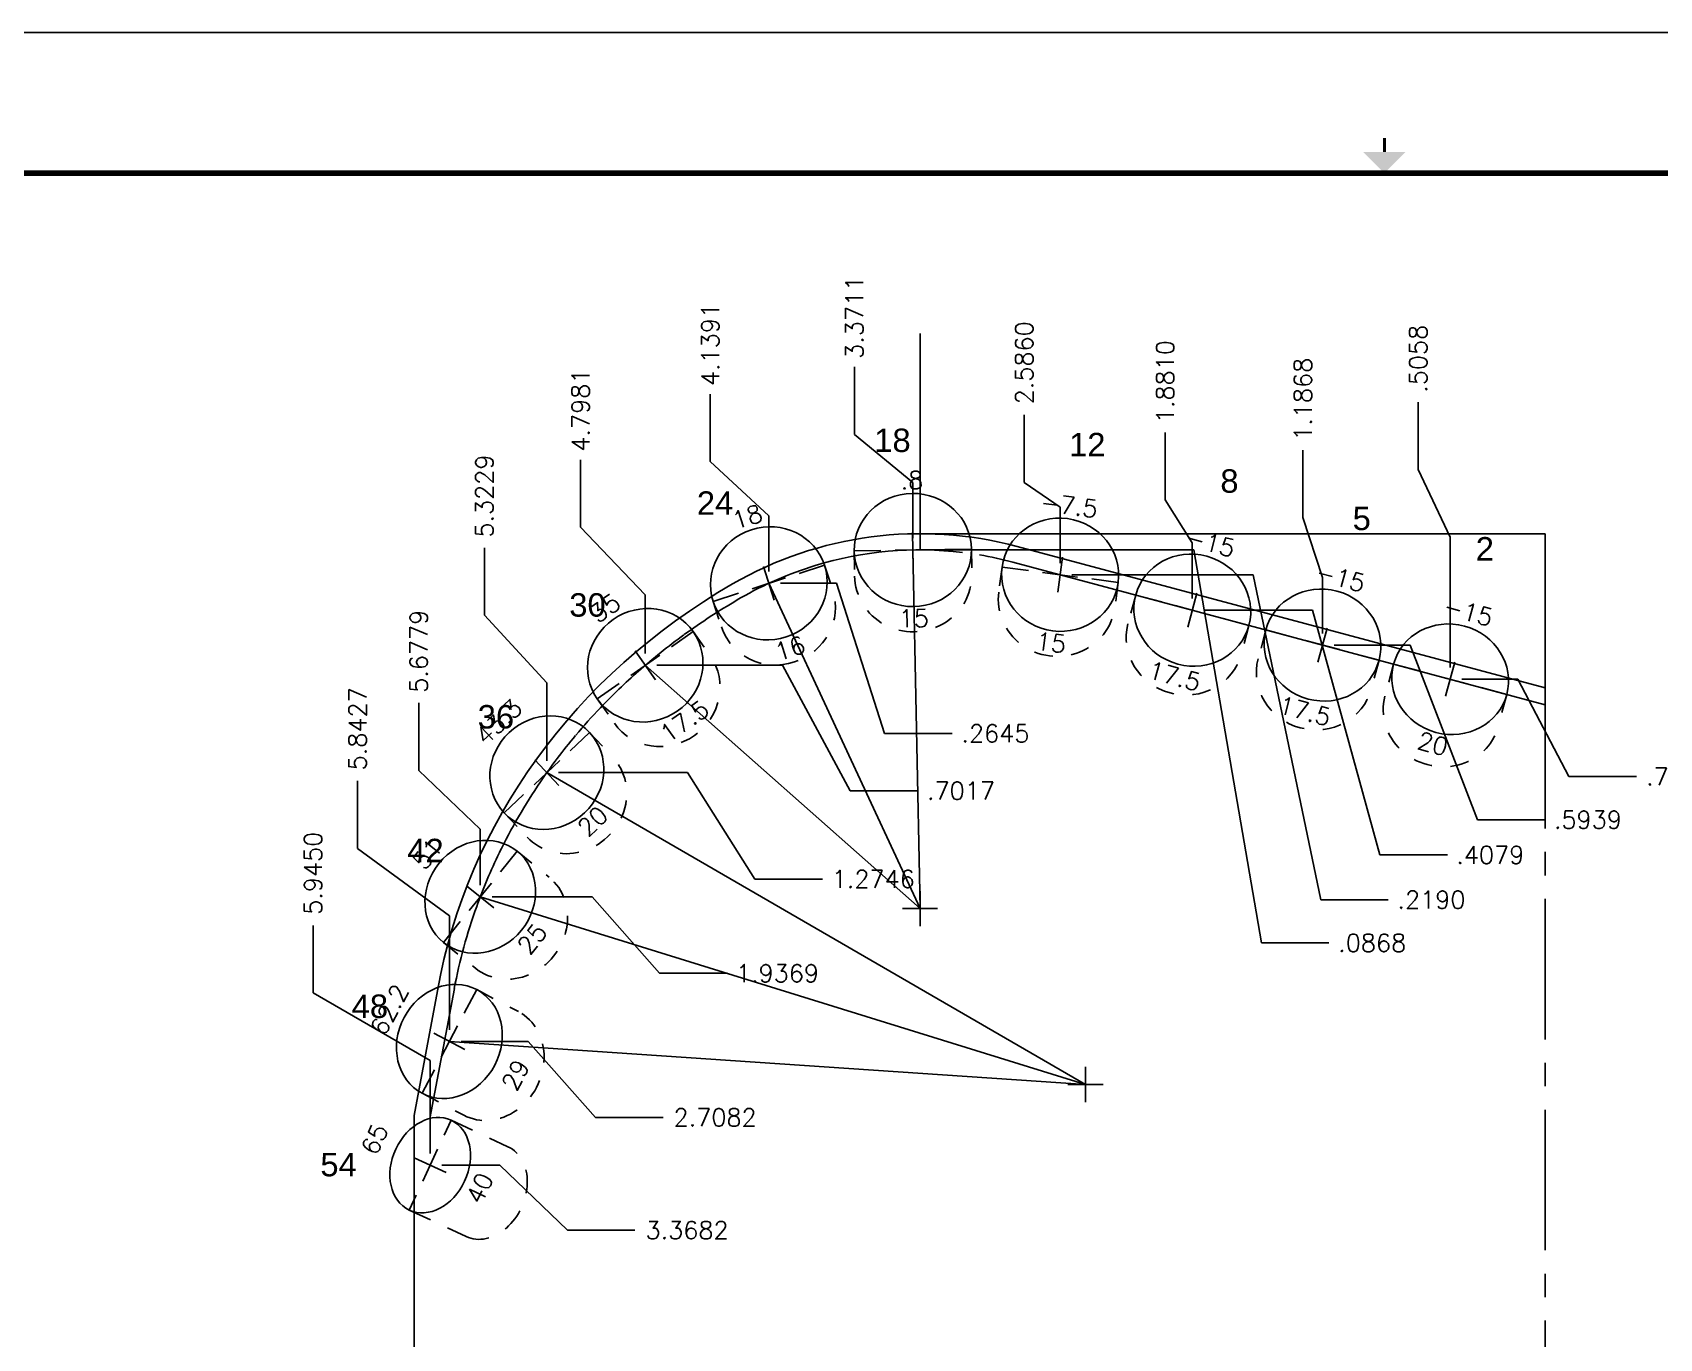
# Model space of a CAD drawing. Header units: inches. Extents: x -34 to 34, y 0 to 22.
# Drawn here: x 9.79 to 18.47, y 15.03 to 22 of the extents above; entities that cross this region are included whole.
import ezdxf
from ezdxf.enums import TextEntityAlignment as Align

# ---------------------------------------------------------------- set-up
doc = ezdxf.new("R2010")
doc.units = ezdxf.units.IN
doc.header["$MEASUREMENT"] = 0
doc.header["$PDMODE"] = 35
doc.linetypes.add('CENTER2', pattern=[1.125, 0.75, -0.125, 0.125, -0.125])
doc.linetypes.add('HIDDEN2', pattern=[0.1875, 0.125, -0.0625])
doc.layers.get('Defpoints').update_dxf_attribs({"color": 10})
doc.layers.add('Blade5', color=7, linetype='Continuous', true_color=0x0066cc)
for name, color, linetype in [('CLine', 5, 'CENTER2'), ('Dims', 4, 'Continuous'), ('Title Block', 7, 'Continuous')]:
    doc.layers.add(name, color=color, linetype=linetype)
doc.styles.add('RomanD', font='romand.shx', dxfattribs={"width": 0.9})
doc.styles.add('RomanS', font='romans')
doc.styles.get("Standard").update_dxf_attribs({"font": 'arial.ttf'})
doc.dimstyles.new('Copy of Standard', dxfattribs={"dimtxt": 0.094, "dimasz": 0.18, "dimexe": 0.0625, "dimexo": 0.0625, "dimgap": 0.045, "dimtad": 0, "dimtih": 1, "dimtoh": 1, "dimdec": 4, "dimzin": 4, "dimdsep": 46, "dimtxsty": 'RomanS', "dimcen": 0.09, "dimadec": 3, "dimazin": 1, "dimtfac": 1, "dimtdec": 4, "dimtofl": 0, "dimtmove": 0, "dimatfit": 1, "dimfxl": 1, "dimtolj": 1, "dimtzin": 0, "dimarcsym": 0})

# ---------------------------------------------------------------- blocks, each defined once
blk = doc.blocks.new('COT_Dblock')
at = {"layer": 'Title Block', "color": 8}
blk.add_lwpolyline([(0, 0), (34, 0), (34, 22), (0, 22)], close=True, dxfattribs=at)
at = {"layer": 'Title Block', "const_width": 0.015}
blk.add_lwpolyline([(17, 21.4375), (17, 21.3625)], dxfattribs=at)
at = {"layer": 'Title Block', "const_width": 0.03}
blk.add_lwpolyline([(33.13, 21.25), (0.87, 21.25), (0.87, 0.75), (33.13, 0.75)], close=True, dxfattribs=at)
at = {"layer": 'Title Block'}
blk.add_solid([(16.8875, 21.3625), (17.1125, 21.3625), (17, 21.25)], dxfattribs=at)
at = {"layer": 'Title Block', "color": 1, "style": 'RomanS', "flags": 8}
for tag, p in [('FNAME', (0.62, 3.75)), ('REVDATE', (0.62, 2.25)), ('USER', (0.62, 0.75))]:
    blk.add_attdef(tag, text='', height=0.047, rotation=90, dxfattribs=at).set_placement(p, align=Align.BOTTOM_LEFT)
at = {"layer": 'Title Block', "color": 3, "style": 'RomanS', "flags": 8}
blk.add_attdef('DRAWN', text='', height=0.11, dxfattribs=at).set_placement((28.7003, 1.9844), align=Align.MIDDLE_CENTER)
at = {"layer": 'Title Block', "color": 3, "style": 'RomanD', "width": 0.9, "flags": 8}
for tag, height, p in [('TITL1', 0.125, (31.337, 1.6835)), ('TITL2', 0.094, (31.337, 1.5143)), ('TITL3', 0.094, (31.337, 1.3739))]:
    blk.add_attdef(tag, text='', height=height, dxfattribs=at).set_placement(p, align=Align.MIDDLE_CENTER)
at = {"layer": 'Title Block', "color": 3, "style": 'RomanS', "flags": 8}
for tag, p in [('DDATE', (28.3559, 1.6718)), ('CHECK', (28.3559, 1.406)), ('MATRL', (28.3559, 1.1487)), ('PDATE', (28.3559, 0.8829)), ('SCALE', (29.8959, 0.8555)), ('SHEET', (32.0053, 0.8555))]:
    blk.add_attdef(tag, text='', height=0.094, dxfattribs=at).set_placement(p, align=Align.MIDDLE_LEFT)
for tag, p in [('FSCM#', (30.3372, 1.1213)), ('DWG#', (31.8095, 1.1213)), ('REV#', (32.9697, 1.1213))]:
    blk.add_attdef(tag, text='', height=0.094, dxfattribs=at).set_placement(p, align=Align.TOP_CENTER)
blk = doc.blocks.new('CMark')
at = {"layer": 'CLine'}
for p, q in [((0, 0.094), (0, -0.094)), ((-0.094, 0), (0.094, 0))]:
    blk.add_line(p, q, dxfattribs=at)
blk = doc.blocks.new('1613@17.5')
for p, q in [((-0.1705, 0), (-0.3125, 0)), ((0.1707, 0), (0.3125, 0))]:
    blk.add_line(p, q)
at = {"color": 8, "linetype": 'HIDDEN2', "ltscale": 0.5}
blk.add_line((-0.3125, 0), (-0.3125, -0.1591), dxfattribs=at)
at = {"color": 8, "linetype": 'HIDDEN2', "ltscale": 0.5, "flags": 128}
blk.add_lwpolyline([(0.3125, 0), (0.3125, -0.1591)], dxfattribs=at)
at = {"extrusion": (0, 0, -1)}
blk.add_ellipse((0, 0), major_axis=(-0.3125, 0), ratio=0.953717, start_param=-3.141592653589793, end_param=3.141592653589793, dxfattribs=at)
at = {"color": 8, "linetype": 'HIDDEN2', "ltscale": 0.5}
blk.add_ellipse((0, -0.1591), major_axis=(0.3125, 0), ratio=0.953717, start_param=3.141593, end_param=6.283185, dxfattribs=at)
blk.add_blockref('CMark', (0, 0))
at = {"style": 'RomanS'}
blk.add_text('17.5', height=0.094, dxfattribs=at).set_placement((0, -0.3644), align=Align.MIDDLE_CENTER)
blk.add_attdef('ANG', text='', height=0.094, dxfattribs=at).set_placement((0, 0.2975), align=Align.BOTTOM_CENTER)
blk = doc.blocks.new('1613@20')
for p, q in [((-0.1705, 0), (-0.3125, 0)), ((0.1707, 0), (0.3125, 0))]:
    blk.add_line(p, q)
at = {"color": 8, "linetype": 'HIDDEN2', "ltscale": 0.5}
blk.add_line((-0.3125, 0), (-0.3125, -0.1779), dxfattribs=at)
at = {"color": 8, "linetype": 'HIDDEN2', "ltscale": 0.5, "flags": 128}
blk.add_lwpolyline([(0.3125, 0), (0.3125, -0.1779)], dxfattribs=at)
blk.add_ellipse((0, 0), major_axis=(-0.3125, 0), ratio=0.939693, start_param=-3.141592653589793, end_param=3.141592653589793)
at = {"color": 8, "linetype": 'HIDDEN2', "ltscale": 0.5}
blk.add_ellipse((0, -0.1779), major_axis=(-0.3125, 0), ratio=0.939693, start_param=0, end_param=3.141593, dxfattribs=at)
blk.add_blockref('CMark', (0, 0))
at = {"style": 'RomanS'}
blk.add_text('20', height=0.094, dxfattribs=at).set_placement((0, -0.3562), align=Align.MIDDLE_CENTER)
blk.add_attdef('ANG', text='', height=0.094, dxfattribs=at).set_placement((0, 0.2975), align=Align.BOTTOM_CENTER)
blk = doc.blocks.new('1613@15')
for p, q in [((-0.1705, 0), (-0.3125, 0)), ((0.1707, 0), (0.3125, 0))]:
    blk.add_line(p, q)
at = {"color": 8, "linetype": 'HIDDEN2', "ltscale": 0.5}
blk.add_line((-0.3125, 0), (-0.3125, -0.1346), dxfattribs=at)
at = {"color": 8, "linetype": 'HIDDEN2', "ltscale": 0.5, "flags": 128}
blk.add_lwpolyline([(0.3125, 0), (0.3125, -0.1346)], dxfattribs=at)
blk.add_ellipse((0, 0), major_axis=(-0.3125, 0), ratio=0.965926, start_param=-3.141592653589793, end_param=3.141592653589793)
at = {"color": 8, "linetype": 'HIDDEN2', "ltscale": 0.5}
blk.add_ellipse((0, -0.1346), major_axis=(-0.3125, 0), ratio=0.965926, start_param=0, end_param=3.141593, dxfattribs=at)
blk.add_blockref('CMark', (0, 0))
at = {"style": 'RomanS'}
blk.add_text('15', height=0.094, dxfattribs=at).set_placement((0, -0.3644), align=Align.MIDDLE_CENTER)
blk.add_attdef('ANG', text='', height=0.094, dxfattribs=at).set_placement((0, 0.2975), align=Align.BOTTOM_CENTER)
blk = doc.blocks.new('1313@40')
for p, q in [((-0.2645, 0), (-0.1769, 0)), ((0.1769, 0), (0.2645, 0))]:
    blk.add_line(p, q)
at = {"color": 8, "linetype": 'HIDDEN2'}
for p, q in [((-0.2645, 0), (-0.2645, -0.3342)), ((0.2645, 0), (0.2645, -0.3342))]:
    blk.add_line(p, q, dxfattribs=at)
blk.add_ellipse((0, 0), major_axis=(0.2645, 0), ratio=0.765974)
blk.add_ellipse((0, -0.3342), major_axis=(-0.2645, 0), ratio=0.765974, start_param=0, end_param=3.141593, dxfattribs=at)
blk.add_blockref('CMark', (0, 0))
at = {"style": 'RomanS'}
blk.add_text('40', height=0.094, dxfattribs=at).set_placement((0, -0.2916), align=Align.MIDDLE_CENTER)
blk.add_attdef('ANG', text='', height=0.094, dxfattribs=at).set_placement((0, 0.2511), align=Align.BOTTOM_CENTER)
blk = doc.blocks.new('1613@16')
for p, q in [((-0.1705, 0), (-0.3125, 0)), ((0.1707, 0), (0.3125, 0))]:
    blk.add_line(p, q)
at = {"color": 8, "linetype": 'HIDDEN2', "ltscale": 0.5}
blk.add_line((-0.3125, 0), (-0.3125, -0.1433), dxfattribs=at)
at = {"color": 8, "linetype": 'HIDDEN2', "ltscale": 0.5, "flags": 128}
blk.add_lwpolyline([(0.3125, 0), (0.3125, -0.1433)], dxfattribs=at)
at = {"extrusion": (0, 0, -1)}
blk.add_ellipse((0, 0), major_axis=(-0.3125, 0), ratio=0.961248, start_param=-3.141592653589793, end_param=3.141592653589793, dxfattribs=at)
at = {"color": 8, "linetype": 'HIDDEN2', "ltscale": 0.5}
blk.add_ellipse((0, -0.1433), major_axis=(0.3125, 0), ratio=0.953717, start_param=3.141593, end_param=6.283185, dxfattribs=at)
blk.add_blockref('CMark', (0, 0))
at = {"style": 'RomanS'}
blk.add_text('16', height=0.094, dxfattribs=at).set_placement((0, -0.3644), align=Align.MIDDLE_CENTER)
blk.add_attdef('ANG', text='', height=0.094, dxfattribs=at).set_placement((0, 0.2975), align=Align.BOTTOM_CENTER)
blk = doc.blocks.new('1613@25')
for p, q in [((-0.1705, 0), (-0.3125, 0)), ((0.1707, 0), (0.3125, 0))]:
    blk.add_line(p, q)
at = {"color": 8, "linetype": 'HIDDEN2', "ltscale": 0.5}
blk.add_line((-0.3125, 0), (-0.3125, -0.2198), dxfattribs=at)
at = {"color": 8, "linetype": 'HIDDEN2', "ltscale": 0.5, "flags": 128}
blk.add_lwpolyline([(0.3125, 0), (0.3125, -0.2198)], dxfattribs=at)
blk.add_ellipse((0, 0), major_axis=(-0.3125, 0), ratio=0.906308, start_param=-3.141592653589793, end_param=3.141592653589793)
at = {"color": 8, "linetype": 'HIDDEN2', "ltscale": 0.5}
blk.add_ellipse((0, -0.2198), major_axis=(-0.3125, 0), ratio=0.906308, start_param=0, end_param=3.141593, dxfattribs=at)
blk.add_blockref('CMark', (0, 0))
at = {"style": 'RomanS'}
blk.add_text('25', height=0.094, dxfattribs=at).set_placement((0, -0.3562), align=Align.MIDDLE_CENTER)
blk.add_attdef('ANG', text='', height=0.094, dxfattribs=at).set_placement((0, 0.2871), align=Align.BOTTOM_CENTER)
blk = doc.blocks.new('*D110')
at = {"layer": 'Defpoints', "color": 0, "transparency": 16777216}
for p in [(17.1801, 20.0288), (17.8564, 19.3267), (17.3506, 18.5502)]:
    blk.add_point(p, dxfattribs=at)
at = {"layer": 'Dims', "color": 0, "lineweight": -2, "transparency": 16777216}
for p, q in [((17.1801, 19.6688), (17.1801, 20.0288)), ((17.3506, 19.3088), (17.1801, 19.6688)), ((17.3506, 18.6127), (17.3506, 19.3088))]:
    blk.add_line(p, q, dxfattribs=at)
at = {"layer": 'Dims', "color": 0, "transparency": 16777216, "insert": (17.1801, 20.2596), "char_height": 0.094, "attachment_point": 5, "rotation": 90, "style": 'RomanS'}
blk.add_mtext('\\A1;.5058', dxfattribs=at)
blk = doc.blocks.new('*D111')
at = {"layer": 'Defpoints', "color": 0, "transparency": 16777216}
for p in [(16.5651, 19.7727), (17.8564, 19.3267), (16.6696, 18.7327)]:
    blk.add_point(p, dxfattribs=at)
at = {"layer": 'Dims', "color": 0, "lineweight": -2, "transparency": 16777216}
for p, q in [((16.5651, 19.4127), (16.5651, 19.7727)), ((16.6696, 19.0927), (16.5651, 19.4127)), ((16.6696, 18.7952), (16.6696, 19.0927))]:
    blk.add_line(p, q, dxfattribs=at)
at = {"layer": 'Dims', "color": 0, "transparency": 16777216, "insert": (16.5651, 20.0438), "char_height": 0.094, "attachment_point": 5, "rotation": 90, "style": 'RomanS'}
blk.add_mtext('\\A1;1.1868', dxfattribs=at)
blk = doc.blocks.new('*D112')
at = {"layer": 'Defpoints', "color": 0, "transparency": 16777216}
for p in [(15.8306, 19.8666), (17.8564, 19.3267), (15.9754, 18.9187)]:
    blk.add_point(p, dxfattribs=at)
at = {"layer": 'Dims', "color": 0, "lineweight": -2, "transparency": 16777216}
for p, q in [((15.8306, 19.5066), (15.8306, 19.8666)), ((15.9754, 19.2787), (15.8306, 19.5066)), ((15.9754, 18.9812), (15.9754, 19.2787))]:
    blk.add_line(p, q, dxfattribs=at)
at = {"layer": 'Dims', "color": 0, "transparency": 16777216, "insert": (15.8306, 20.1377), "char_height": 0.094, "attachment_point": 5, "rotation": 90, "style": 'RomanS'}
blk.add_mtext('\\A1;1.8810', dxfattribs=at)
blk = doc.blocks.new('*D113')
at = {"layer": 'Defpoints', "color": 0, "transparency": 16777216}
for p in [(15.079, 19.9605), (17.8564, 19.3267), (15.2704, 19.1076)]:
    blk.add_point(p, dxfattribs=at)
at = {"layer": 'Dims', "color": 0, "lineweight": -2, "transparency": 16777216}
for p, q in [((15.079, 19.6005), (15.079, 19.9605)), ((15.2704, 19.4676), (15.079, 19.6005)), ((15.2704, 19.1701), (15.2704, 19.4676))]:
    blk.add_line(p, q, dxfattribs=at)
at = {"layer": 'Dims', "color": 0, "transparency": 16777216, "insert": (15.079, 20.2383), "char_height": 0.094, "attachment_point": 5, "rotation": 90, "style": 'RomanS'}
blk.add_mtext('\\A1;2.5860', dxfattribs=at)
blk = doc.blocks.new('*D114')
at = {"layer": 'Defpoints', "color": 0, "transparency": 16777216}
for p in [(14.1736, 20.2166), (17.8564, 19.3267), (14.4853, 19.2399)]:
    blk.add_point(p, dxfattribs=at)
at = {"layer": 'Dims', "color": 0, "lineweight": -2, "transparency": 16777216}
for p, q in [((14.1736, 19.8566), (14.1736, 20.2166)), ((14.4853, 19.5999), (14.1736, 19.8566)), ((14.4853, 19.3024), (14.4853, 19.5999))]:
    blk.add_line(p, q, dxfattribs=at)
at = {"layer": 'Dims', "color": 0, "transparency": 16777216, "insert": (14.1736, 20.4809), "char_height": 0.094, "attachment_point": 5, "rotation": 90, "style": 'RomanS'}
blk.add_mtext('\\A1;3.3711', dxfattribs=at)
blk = doc.blocks.new('*D115')
at = {"layer": 'Defpoints', "color": 0, "transparency": 16777216}
for p in [(13.4049, 20.0715), (17.8564, 19.3267), (13.7173, 19.0621)]:
    blk.add_point(p, dxfattribs=at)
at = {"layer": 'Dims', "color": 0, "lineweight": -2, "transparency": 16777216}
for p, q in [((13.4049, 19.7115), (13.4049, 20.0715)), ((13.7173, 19.4221), (13.4049, 19.7115)), ((13.7173, 19.1246), (13.7173, 19.4221))]:
    blk.add_line(p, q, dxfattribs=at)
at = {"layer": 'Dims', "color": 0, "transparency": 16777216, "insert": (13.4049, 20.3358), "char_height": 0.094, "attachment_point": 5, "rotation": 90, "style": 'RomanS'}
blk.add_mtext('\\A1;4.1391', dxfattribs=at)
blk = doc.blocks.new('*D116')
at = {"layer": 'Defpoints', "color": 0, "transparency": 16777216}
for p in [(12.7131, 19.7215), (17.8564, 19.3267), (13.0583, 18.6249)]:
    blk.add_point(p, dxfattribs=at)
at = {"layer": 'Dims', "color": 0, "lineweight": -2, "transparency": 16777216}
for p, q in [((12.7131, 19.3615), (12.7131, 19.7215)), ((13.0583, 19.0015), (12.7131, 19.3615)), ((13.0583, 18.6874), (13.0583, 19.0015))]:
    blk.add_line(p, q, dxfattribs=at)
at = {"layer": 'Dims', "color": 0, "transparency": 16777216, "insert": (12.7131, 19.9858), "char_height": 0.094, "attachment_point": 5, "rotation": 90, "style": 'RomanS'}
blk.add_mtext('\\A1;4.7981', dxfattribs=at)
blk = doc.blocks.new('*D117')
at = {"layer": 'Defpoints', "color": 0, "transparency": 16777216}
for p in [(17.8564, 19.3267), (12.2006, 19.252), (12.5335, 18.0521)]:
    blk.add_point(p, dxfattribs=at)
at = {"layer": 'Dims', "color": 0, "lineweight": -2, "transparency": 16777216}
for p, q in [((12.2006, 18.892), (12.2006, 19.252)), ((12.5335, 18.532), (12.2006, 18.892)), ((12.5335, 18.1146), (12.5335, 18.532))]:
    blk.add_line(p, q, dxfattribs=at)
at = {"layer": 'Dims', "color": 0, "transparency": 16777216, "insert": (12.2006, 19.5275), "char_height": 0.094, "attachment_point": 5, "rotation": 90, "style": 'RomanS'}
blk.add_mtext('\\A1;5.3229', dxfattribs=at)
blk = doc.blocks.new('*D118')
at = {"layer": 'Defpoints', "color": 0, "transparency": 16777216}
for p in [(17.8564, 19.3267), (11.8504, 18.424), (12.1785, 17.3898)]:
    blk.add_point(p, dxfattribs=at)
at = {"layer": 'Dims', "color": 0, "lineweight": -2, "transparency": 16777216}
for p, q in [((11.8504, 18.064), (11.8504, 18.424)), ((12.1785, 17.7498), (11.8504, 18.064)), ((12.1785, 17.4523), (12.1785, 17.7498))]:
    blk.add_line(p, q, dxfattribs=at)
at = {"layer": 'Dims', "color": 0, "transparency": 16777216, "insert": (11.8504, 18.6996), "char_height": 0.094, "attachment_point": 5, "rotation": 90, "style": 'RomanS'}
blk.add_mtext('\\A1;5.6779', dxfattribs=at)
blk = doc.blocks.new('*D119')
at = {"layer": 'Defpoints', "color": 0, "transparency": 16777216}
for p in [(17.8564, 19.3267), (11.2867, 17.2375), (11.9114, 15.9585)]:
    blk.add_point(p, dxfattribs=at)
at = {"layer": 'Dims', "color": 0, "lineweight": -2, "transparency": 16777216}
for p, q in [((11.2867, 16.8775), (11.2867, 17.2375)), ((11.9114, 16.5175), (11.2867, 16.8775)), ((11.9114, 16.021), (11.9114, 16.5175))]:
    blk.add_line(p, q, dxfattribs=at)
at = {"layer": 'Dims', "color": 0, "transparency": 16777216, "insert": (11.2867, 17.5153), "char_height": 0.094, "attachment_point": 5, "rotation": 90, "style": 'RomanS'}
blk.add_mtext('\\A1;5.9450', dxfattribs=at)
blk = doc.blocks.new('*D120')
at = {"layer": 'Defpoints', "color": 0, "transparency": 16777216}
for p in [(17.8564, 19.3267), (11.9114, 15.9585), (13.0035, 15.6117)]:
    blk.add_point(p, dxfattribs=at)
at = {"layer": 'Dims', "color": 0, "lineweight": -2, "transparency": 16777216}
for p, q in [((11.9739, 15.9585), (12.2835, 15.9585)), ((12.2835, 15.9585), (12.6435, 15.6117)), ((12.6435, 15.6117), (13.0035, 15.6117))]:
    blk.add_line(p, q, dxfattribs=at)
at = {"layer": 'Dims', "color": 0, "transparency": 16777216, "insert": (13.2812, 15.6117), "char_height": 0.094, "attachment_point": 5, "style": 'RomanS'}
blk.add_mtext('\\A1;3.3682', dxfattribs=at)
blk = doc.blocks.new('*D121')
at = {"layer": 'Defpoints', "color": 0, "transparency": 16777216}
for p in [(17.8564, 19.3267), (17.3506, 18.5502), (18.3439, 18.0316)]:
    blk.add_point(p, dxfattribs=at)
at = {"layer": 'Dims', "color": 0, "lineweight": -2, "transparency": 16777216}
for p, q in [((17.4131, 18.5502), (17.7106, 18.5502)), ((17.7106, 18.5502), (17.9839, 18.0316)), ((17.9839, 18.0316), (18.3439, 18.0316))]:
    blk.add_line(p, q, dxfattribs=at)
at = {"layer": 'Dims', "color": 0, "transparency": 16777216, "insert": (18.5769, 18.0316), "char_height": 0.094, "attachment_point": 5, "style": 'RomanS'}
blk.add_mtext('\\A1;.7764', dxfattribs=at)
blk = doc.blocks.new('*D122')
at = {"layer": 'Defpoints', "color": 0, "transparency": 16777216}
for p in [(17.8564, 19.3267), (16.6696, 18.7327), (17.8564, 17.8011)]:
    blk.add_point(p, dxfattribs=at)
at = {"layer": 'Dims', "color": 0, "lineweight": -2, "transparency": 16777216}
for p, q in [((16.7321, 18.7327), (17.1364, 18.7327)), ((17.1364, 18.7327), (17.4964, 17.8011)), ((17.4964, 17.8011), (17.8564, 17.8011))]:
    blk.add_line(p, q, dxfattribs=at)
at = {"layer": 'Dims', "color": 0, "transparency": 16777216, "insert": (18.0849, 17.8011), "char_height": 0.094, "attachment_point": 5, "style": 'RomanS'}
blk.add_mtext('\\A1;.5939', dxfattribs=at)
blk = doc.blocks.new('*D123')
at = {"layer": 'Defpoints', "color": 0, "transparency": 16777216}
for p in [(17.8564, 19.3267), (15.9754, 18.9187), (17.336, 17.6133)]:
    blk.add_point(p, dxfattribs=at)
at = {"layer": 'Dims', "color": 0, "lineweight": -2, "transparency": 16777216}
for p, q in [((16.0379, 18.9187), (16.616, 18.9187)), ((16.616, 18.9187), (16.976, 17.6133)), ((16.976, 17.6133), (17.336, 17.6133))]:
    blk.add_line(p, q, dxfattribs=at)
at = {"layer": 'Dims', "color": 0, "transparency": 16777216, "insert": (17.5645, 17.6133), "char_height": 0.094, "attachment_point": 5, "style": 'RomanS'}
blk.add_mtext('\\A1;.4079', dxfattribs=at)
blk = doc.blocks.new('*D124')
at = {"layer": 'Defpoints', "color": 0, "transparency": 16777216}
for p in [(17.8564, 19.3267), (15.2704, 19.1076), (17.02, 17.3743)]:
    blk.add_point(p, dxfattribs=at)
at = {"layer": 'Dims', "color": 0, "lineweight": -2, "transparency": 16777216}
for p, q in [((15.3329, 19.1076), (16.3, 19.1076)), ((16.3, 19.1076), (16.66, 17.3743)), ((16.66, 17.3743), (17.02, 17.3743))]:
    blk.add_line(p, q, dxfattribs=at)
at = {"layer": 'Dims', "color": 0, "transparency": 16777216, "insert": (17.2507, 17.3743), "char_height": 0.094, "attachment_point": 5, "style": 'RomanS'}
blk.add_mtext('\\A1;.2190', dxfattribs=at)
blk = doc.blocks.new('*D125')
at = {"layer": 'Defpoints', "color": 0, "transparency": 16777216}
for p in [(17.8564, 19.3267), (14.4853, 19.2399), (16.704, 17.1438)]:
    blk.add_point(p, dxfattribs=at)
at = {"layer": 'Dims', "color": 0, "lineweight": -2, "transparency": 16777216}
for p, q in [((14.5478, 19.2399), (15.984, 19.2399)), ((15.984, 19.2399), (16.344, 17.1438)), ((16.344, 17.1438), (16.704, 17.1438))]:
    blk.add_line(p, q, dxfattribs=at)
at = {"layer": 'Dims', "color": 0, "transparency": 16777216, "insert": (16.9347, 17.1438), "char_height": 0.094, "attachment_point": 5, "style": 'RomanS'}
blk.add_mtext('\\A1;.0868', dxfattribs=at)
blk = doc.blocks.new('*D126')
at = {"layer": 'Defpoints', "color": 0, "transparency": 16777216}
for p in [(17.8564, 19.3267), (13.7173, 19.0621), (14.6948, 18.2614)]:
    blk.add_point(p, dxfattribs=at)
at = {"layer": 'Dims', "color": 0, "lineweight": -2, "transparency": 16777216}
for p, q in [((13.7798, 19.0621), (14.0773, 19.0621)), ((14.0773, 19.0621), (14.3348, 18.2614)), ((14.3348, 18.2614), (14.6948, 18.2614))]:
    blk.add_line(p, q, dxfattribs=at)
at = {"layer": 'Dims', "color": 0, "transparency": 16777216, "insert": (14.9256, 18.2614), "char_height": 0.094, "attachment_point": 5, "style": 'RomanS'}
blk.add_mtext('\\A1;.2645', dxfattribs=at)
blk = doc.blocks.new('*D127')
at = {"layer": 'Defpoints', "color": 0, "transparency": 16777216}
for p in [(17.8564, 19.3267), (13.0583, 18.6249), (14.5109, 17.9558)]:
    blk.add_point(p, dxfattribs=at)
at = {"layer": 'Dims', "color": 0, "lineweight": -2, "transparency": 16777216}
for p, q in [((13.1208, 18.6249), (13.7909, 18.6249)), ((13.7909, 18.6249), (14.1509, 17.9558)), ((14.1509, 17.9558), (14.5109, 17.9558))]:
    blk.add_line(p, q, dxfattribs=at)
at = {"layer": 'Dims', "color": 0, "transparency": 16777216, "insert": (14.7417, 17.9558), "char_height": 0.094, "attachment_point": 5, "style": 'RomanS'}
blk.add_mtext('\\A1;.7017', dxfattribs=at)
blk = doc.blocks.new('*D128')
at = {"layer": 'Defpoints', "color": 0, "transparency": 16777216}
for p in [(17.8564, 19.3267), (12.5335, 18.0521), (14.003, 17.4847)]:
    blk.add_point(p, dxfattribs=at)
at = {"layer": 'Dims', "color": 0, "lineweight": -2, "transparency": 16777216}
for p, q in [((12.596, 18.0521), (13.283, 18.0521)), ((13.283, 18.0521), (13.643, 17.4847)), ((13.643, 17.4847), (14.003, 17.4847))]:
    blk.add_line(p, q, dxfattribs=at)
at = {"layer": 'Dims', "color": 0, "transparency": 16777216, "insert": (14.2741, 17.4847), "char_height": 0.094, "attachment_point": 5, "style": 'RomanS'}
blk.add_mtext('\\A1;1.2746', dxfattribs=at)
blk = doc.blocks.new('*D129')
at = {"layer": 'Defpoints', "color": 0, "transparency": 16777216}
for p in [(17.8564, 19.3267), (12.1785, 17.3898), (13.4946, 16.9818)]:
    blk.add_point(p, dxfattribs=at)
at = {"layer": 'Dims', "color": 0, "lineweight": -2, "transparency": 16777216}
for p, q in [((12.241, 17.3898), (12.7746, 17.3898)), ((12.7746, 17.3898), (13.1346, 16.9818)), ((13.1346, 16.9818), (13.4946, 16.9818))]:
    blk.add_line(p, q, dxfattribs=at)
at = {"layer": 'Dims', "color": 0, "transparency": 16777216, "insert": (13.7634, 16.9818), "char_height": 0.094, "attachment_point": 5, "style": 'RomanS'}
blk.add_mtext('\\A1;1.9369', dxfattribs=at)
blk = doc.blocks.new('*D234')
at = {"layer": 'Defpoints', "color": 0, "transparency": 16777216}
for p in [(17.8564, 19.3267), (11.524, 18.0082), (12.0137, 16.6184)]:
    blk.add_point(p, dxfattribs=at)
at = {"layer": 'Dims', "color": 0, "lineweight": -2, "transparency": 16777216}
for p, q in [((11.524, 17.6482), (11.524, 18.0082)), ((12.0137, 17.2882), (11.524, 17.6482)), ((12.0137, 16.6809), (12.0137, 17.2882))]:
    blk.add_line(p, q, dxfattribs=at)
at = {"layer": 'Dims', "color": 0, "transparency": 16777216, "insert": (11.524, 18.2859), "char_height": 0.094, "attachment_point": 5, "rotation": 90, "style": 'RomanS'}
blk.add_mtext('\\A1;5.8427', dxfattribs=at)
blk = doc.blocks.new('*D235')
at = {"layer": 'Defpoints', "color": 0, "transparency": 16777216}
for p in [(17.8564, 19.3267), (12.0137, 16.6184), (13.1531, 16.2132)]:
    blk.add_point(p, dxfattribs=at)
at = {"layer": 'Dims', "color": 0, "lineweight": -2, "transparency": 16777216}
for p, q in [((12.0762, 16.6184), (12.4331, 16.6184)), ((12.4331, 16.6184), (12.7931, 16.2132)), ((12.7931, 16.2132), (13.1531, 16.2132))]:
    blk.add_line(p, q, dxfattribs=at)
at = {"layer": 'Dims', "color": 0, "transparency": 16777216, "insert": (13.4308, 16.2132), "char_height": 0.094, "attachment_point": 5, "style": 'RomanS'}
blk.add_mtext('\\A1;2.7082', dxfattribs=at)
blk = doc.blocks.new('1613@29')
for p, q in [((-0.1705, 0), (-0.3125, 0)), ((0.1707, 0), (0.3125, 0))]:
    blk.add_line(p, q)
at = {"color": 8, "linetype": 'HIDDEN2', "ltscale": 0.5}
blk.add_line((-0.3125, 0), (-0.3125, -0.2521), dxfattribs=at)
at = {"color": 8, "linetype": 'HIDDEN2', "ltscale": 0.5, "flags": 128}
blk.add_lwpolyline([(0.3125, 0), (0.3125, -0.2521)], dxfattribs=at)
blk.add_ellipse((0, 0), major_axis=(-0.3125, 0), ratio=0.874624, start_param=3.141593, end_param=9.424778)
at = {"color": 8, "linetype": 'HIDDEN2', "ltscale": 0.5}
blk.add_ellipse((0, -0.2521), major_axis=(-0.3125, 0), ratio=0.874624, start_param=0, end_param=3.141593, dxfattribs=at)
blk.add_blockref('CMark', (0, 0))
at = {"style": 'RomanS'}
blk.add_text('29', height=0.094, dxfattribs=at).set_placement((0.006, -0.3955), align=Align.MIDDLE_CENTER)
blk.add_attdef('ANG', text='', height=0.094, dxfattribs=at).set_placement((0, 0.2871), align=Align.BOTTOM_CENTER)

msp = doc.modelspace()

# ---------------------------------------------------------------- linework, layer by layer
at = {"color": 5, "linetype": 'CENTER2'}
msp.add_line((17.8564, 18.50417), (17.8564, 9.95166), dxfattribs=at)
at = {"color": 7, "linetype": 'Continuous'}
for p, q in [((11.82515, 16.22249), (11.95015, 16.88916)), ((11.91007, 16.20657), (12.04026, 16.90087)), ((11.82515, 12.79541), (11.82515, 16.22249))]:
    msp.add_line(p, q, dxfattribs=at)
for points in [[(13.52353, 19.05871, -0.1989124), (15.04116, 19.25851), (17.8564, 18.50417)], [(13.96382, 19.15657, -0.1041888), (14.74962, 19.22685, -0.1041888)], [(14.84059, 19.21381, -0.0238405), (15.0188, 19.17505), (17.8564, 18.41472)]]:
    msp.add_lwpolyline(points, format="xyb", dxfattribs=at)
msp.add_ellipse((15.40625, 16.38916), major_axis=(-3.5, 0), ratio=0.9047847, start_param=5.2803587, end_param=6.1246311, dxfattribs=at)
for points, knots in [([(13.26476, 18.78797), (13.18042, 18.72642), (13.09956, 18.66168), (13.02228, 18.59366), (12.9513, 18.53117), (12.88334, 18.46592), (12.7734, 18.35062), (12.72977, 18.30185), (12.68785, 18.25194)], [5.38938955, 5.38938955, 5.38938955, 5.38938955, 5.4842321, 5.4842321, 5.4842321, 5.57135556, 5.57135556, 5.63239567, 5.63239567, 5.63239567, 5.63239567]), ([(12.68546, 18.24949), (12.61901, 18.16976), (12.55694, 18.08763), (12.4994, 18.00302), (12.41662, 17.88129), (12.34318, 17.75442), (12.27972, 17.62367)], [5.63359547, 5.63359547, 5.63359547, 5.63359547, 5.73040273, 5.73040273, 5.73040273, 5.86967764, 5.86967764, 5.86967764, 5.86967764]), ([(12.27932, 17.6232), (12.23414, 17.52966), (12.19407, 17.43465), (12.15927, 17.33811), (12.10776, 17.19524), (12.06781, 17.04903), (12.04012, 16.90095)], [5.87001735, 5.87001735, 5.87001735, 5.87001735, 5.96911456, 5.96911456, 5.96911456, 6.11577903, 6.11577903, 6.11577903, 6.11577903])]:
    msp.add_open_spline(points, degree=3, knots=knots, dxfattribs=at)
at = {"layer": 'Blade5'}
for p, q in [((14.52353, 17.32666), (14.48527, 19.23987)), ((14.52353, 17.32666), (13.71729, 19.06212)), ((14.52353, 17.32666), (13.05831, 18.62491)), ((15.40625, 16.38916), (12.53345, 18.05206)), ((15.40625, 16.38916), (12.17845, 17.38979)), ((15.40625, 16.38916), (12.01371, 16.61845))]:
    msp.add_line(p, q, dxfattribs=at)
at = {"layer": 'Dims'}
for p, q in [((14.52353, 19.24026), (14.52353, 20.39498)), ((14.52353, 19.32666), (17.8564, 19.32666)), ((17.8564, 18.50417), (17.8564, 19.32666))]:
    msp.add_line(p, q, dxfattribs=at)
msp.add_lwpolyline([(13.96382, 19.15657, 0.0567529), (13.56673, 18.98388), (13.54856, 18.97314), (13.53041, 18.96237), (13.5123, 18.95155), (13.49423, 18.94066), (13.47622, 18.92967), (13.45828, 18.91857), (13.44249, 18.90862), (13.4227, 18.89592), (13.40505, 18.88437), (13.38749, 18.87269), (13.36999, 18.86089), (13.35257, 18.849), (13.33519, 18.83703), (13.31785, 18.825), (13.30055, 18.81291), (13.28326, 18.80079), (13.26599, 18.78866)], format="xyb", dxfattribs=at)

# ---------------------------------------------------------------- block references
at = {"layer": 'Blade5'}
for name, p, rotation, values in [('1613@15', (14.48527, 19.23987), 0.8, {'ANG': '.8'}), ('1613@15', (15.27042, 19.10763), 352.5, {'ANG': '-7.5'}), ('1613@16', (13.71729, 19.06212), 18, {'ANG': '18'}), ('1613@17.5', (15.97539, 18.91874), 345, {'ANG': '-15'}), ('1613@17.5', (16.66965, 18.73271), 345, {'ANG': '-15'}), ('1613@17.5', (13.05831, 18.62491), 35, {'ANG': '35'}), ('1613@20', (17.35063, 18.55024), 345, {'ANG': '-15'}), ('1613@20', (12.53345, 18.05206), 43.3, {'ANG': '43.3'}), ('1613@25', (12.17845, 17.38979), 51, {'ANG': '51'}), ('1613@29', (12.01371, 16.61845), 62.2, {'ANG': '62.2'}), ('1313@40', (11.91143, 15.95847), 65, {'ANG': '65'})]:
    msp.add_blockref(name, p, dxfattribs=dict(at, rotation=rotation)).add_auto_attribs(values)
at = {"layer": 'Dims'}
for p in [(14.52353, 17.32666), (15.40625, 16.38916)]:
    msp.add_blockref('CMark', p, dxfattribs=at)
at = {"layer": 'Title Block'}
msp.add_blockref('COT_Dblock', (0, 0), dxfattribs=at)

# ---------------------------------------------------------------- texts
at = {"layer": 'Blade5'}
for s, p in [('18', (14.27933, 19.76238)), ('12', (15.31826, 19.73949)), ('8', (16.12498, 19.5454)), ('24', (13.33346, 19.4275)), ('5', (16.83035, 19.34583)), ('2', (17.48685, 19.18359)), ('30', (12.65299, 18.88422)), ('36', (12.1647, 18.28764)), ('42', (11.78937, 17.57426)), ('48', (11.49253, 16.74373)), ('54', (11.32572, 15.89892))]:
    msp.add_text(s, height=0.125, dxfattribs=at).set_placement(p)

# ---------------------------------------------------------------- dimensions: what is measured, and where the dimension line sits
at = {"layer": 'Dims'}
for feature_location, offset, dtype, origin, picture, middle in [((14.48527, 19.23987), (-0.31167, 0.97671), 1, (17.8564, 19.32666), '*D114', (14.1736, 20.48092)), ((13.71729, 19.06212), (-0.31239, 1.00935), 1, (17.8564, 19.32666), '*D115', (13.4049, 20.3358)), ((15.27042, 19.10763), (-0.19146, 0.85287), 1, (17.8564, 19.32666), '*D113', (15.07896, 20.23827)), ((17.35063, 18.55024), (-0.17055, 1.47855), 1, (17.8564, 19.32666), '*D110', (17.18007, 20.25955)), ((15.97539, 18.91874), (-0.14481, 0.94787), 1, (17.8564, 19.32666), '*D112', (15.83058, 20.13766)), ((16.669647, 18.73271), (-0.104534, 1.040004), 1, (17.856404, 19.326657), '*D111', (16.565113, 20.043761)), ((13.05831, 18.62491), (-0.34524, 1.09659), 1, (17.8564, 19.32666), '*D116', (12.71307, 19.98583)), ((12.533455, 18.052056), (-0.332848, 1.199966), 1, (17.856404, 19.326657), '*D117', (12.200606, 19.527546)), ((11.91143, 15.95847), (-0.62472, 1.27908), 1, (17.8564, 19.32666), '*D119', (11.28671, 17.51531)), ((12.01371, 16.61845), (-0.48974, 1.38971), 1, (17.8564, 19.32666), '*D234', (11.52396, 18.28592)), ((12.1784541, 17.3897855), (-0.3280333, 1.0342525), 1, (17.8564036, 19.3266569), '*D118', (11.8504208, 18.6995618)), ((11.91143, 15.95847), (1.09204, -0.34676), 0, (17.8564, 19.32666), '*D120', (13.28123, 15.61171)), ((12.01371, 16.61845), (1.13937, -0.40523), 0, (17.8564, 19.32666), '*D235', (13.43084, 16.21322)), ((12.17845, 17.38979), (1.31617, -0.40802), 0, (17.8564, 19.32666), '*D129', (13.76343, 16.98177)), ((12.53345, 18.05206), (1.46956, -0.56738), 0, (17.8564, 19.32666), '*D128', (14.27407, 17.48468)), ((13.058309, 18.624912), (1.452638, -0.669143), 0, (17.856404, 19.326657), '*D127', (14.741709, 17.955769)), ((13.71729, 19.06212), (0.97756, -0.80068), 0, (17.8564, 19.32666), '*D126', (14.92561, 18.26145)), ((14.48527, 19.23987), (2.21869, -2.09606), 0, (17.8564, 19.32666), '*D125', (16.93472, 17.14382)), ((15.27042, 19.10763), (1.74956, -1.73335), 0, (17.8564, 19.32666), '*D124', (17.25074, 17.37429)), ((15.97539, 18.91874), (1.36061, -1.30545), 0, (17.8564, 19.32666), '*D123', (17.56453, 17.61329)), ((16.669647, 18.73271), (1.186757, -0.931629), 0, (17.856404, 19.326657), '*D122', (18.084927, 17.801081)), ((17.35063, 18.55024), (0.99323, -0.51869), 0, (17.8564, 19.32666), '*D121', (18.57685, 18.03155))]:
    dim = msp.add_ordinate_dim(feature_location=feature_location, offset=offset, dtype=dtype, origin=origin, dimstyle='Copy of Standard', dxfattribs=at)
    dim.commit()
    dim.dimension.update_dxf_attribs({"geometry": picture, "text_midpoint": middle})

doc.saveas('drawing.dxf')
